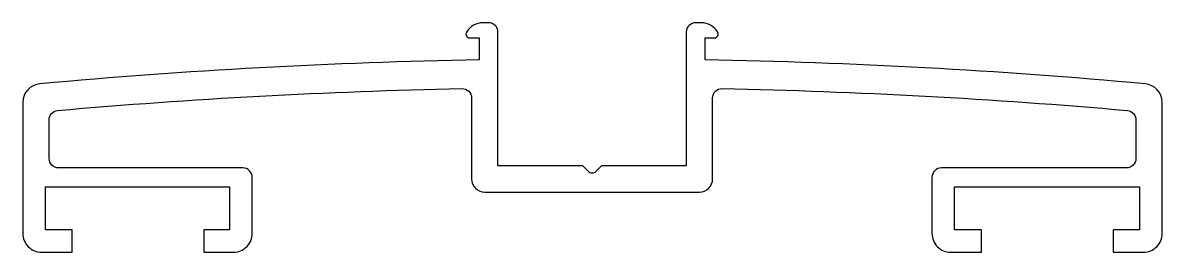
# Model space of a CAD drawing. Extents: x 137 to 197.5, y 228.3 to 240.5.
import ezdxf

# ---------------------------------------------------------------- set-up
doc = ezdxf.new("R2010")
doc.units = 0
doc.layers.get('0').update_dxf_attribs({"linetype": 'CONTINUOUS'})

msp = doc.modelspace()

# ---------------------------------------------------------------- linework, layer by layer
msp.add_lwpolyline([(147.951, 231.744), (147.951, 229.466), (146.583, 229.466), (146.583, 228.266), (148.151, 228.266, 0.414214), (149.151, 229.266), (149.151, 232.248, 0.414214), (148.651, 232.748), (138.866, 232.748, -0.414214), (138.366, 233.248), (138.366, 235.308, -0.377708), (138.803, 235.804, -0.016545), (160.286, 236.969, -0.423189), (160.801, 236.469), (160.801, 232.166, 0.414214), (161.501, 231.466), (167.201, 231.466), (172.901, 231.466, 0.414214), (173.601, 232.166), (173.601, 236.469, -0.423161), (174.116, 236.969, -0.01652), (195.641, 235.804, -0.377801), (196.079, 235.307), (196.079, 233.248, -0.414214), (195.579, 232.748), (185.751, 232.748, 0.414214), (185.251, 232.248), (185.251, 229.266, 0.414214), (186.251, 228.266), (187.879, 228.266), (187.879, 229.466), (186.451, 229.466), (186.451, 231.744), (196.279, 231.744), (196.279, 229.466), (194.879, 229.466), (194.879, 228.266), (196.479, 228.266, 0.414214), (197.479, 229.266), (197.479, 236.227, 0.388958), (196.565, 237.223, 0.018133), (173.201, 238.489), (173.201, 239.666), (173.701, 239.666, 0.618034), (173.861, 239.986, 0.257263), (173.001, 240.466), (172.701, 240.466, 0.414214), (172.201, 239.966), (172.201, 232.866), (167.701, 232.866), (167.378, 232.543, -0.414214), (167.024, 232.543), (166.701, 232.866), (162.201, 232.866), (162.201, 239.966, 0.414214), (161.701, 240.466), (161.401, 240.466, 0.257263), (160.541, 239.986, 0.618034), (160.701, 239.666), (161.201, 239.666), (161.201, 238.489, 0.018166), (137.879, 237.223, 0.388958), (136.966, 236.227), (136.966, 229.266, 0.414214), (137.966, 228.266), (139.583, 228.266), (139.583, 229.466), (138.166, 229.466), (138.166, 231.744)], format="xyb", close=True)

doc.saveas('drawing.dxf')
